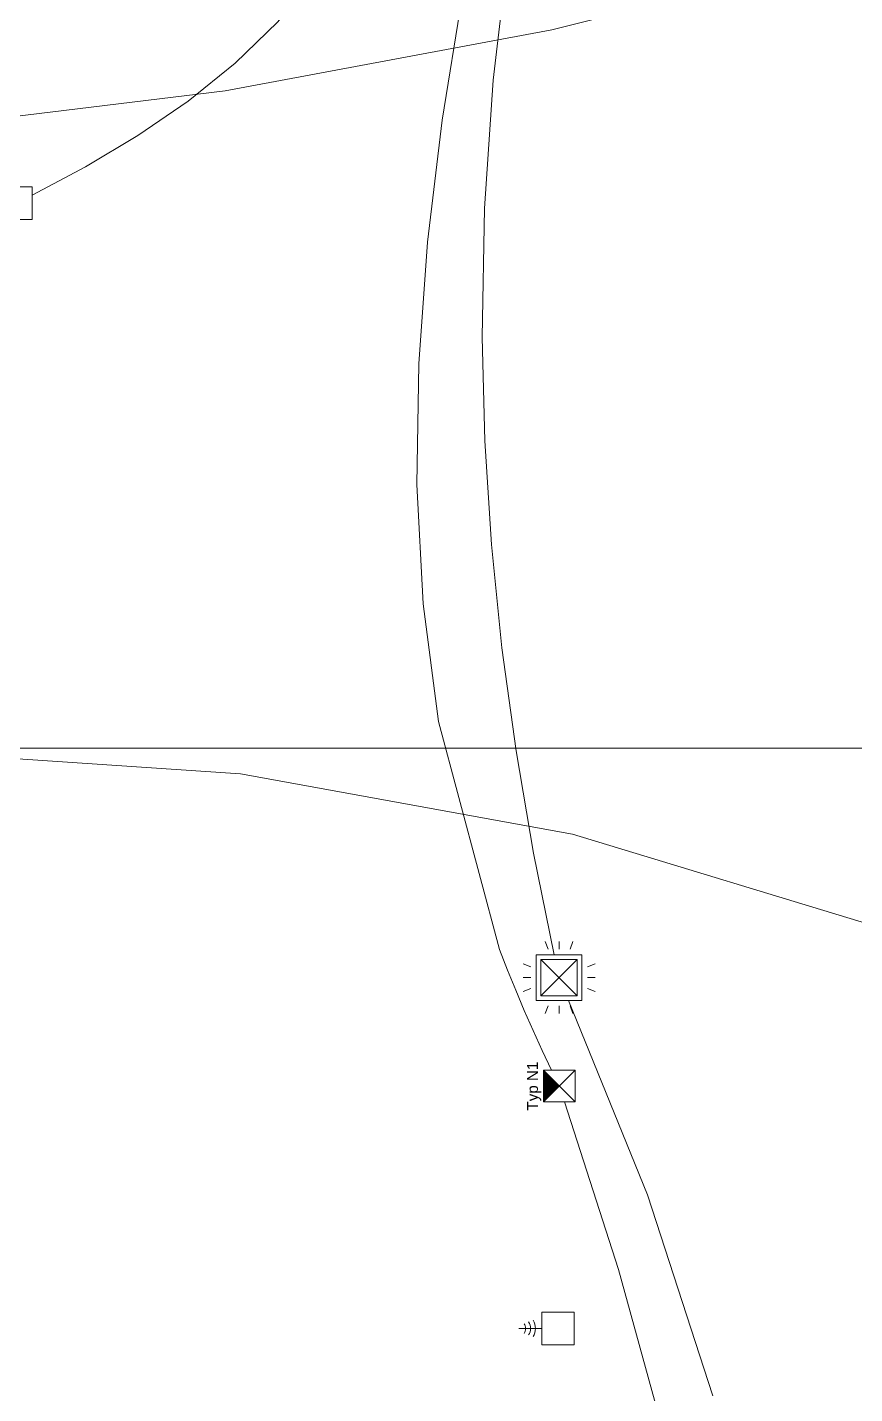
# Model space of a CAD drawing. Extents: x -1067 to 613, y -179 to 712.
# Drawn here: x -584.1 to -507.7, y 212.4 to 338.4 of the extents above; entities that cross this region are included whole.
import ezdxf
from ezdxf.lldxf.tags import DXFTag

# ---------------------------------------------------------------- set-up
doc = ezdxf.new("R2010")
doc.units = 0
doc.layers.get('0').update_dxf_attribs({"lineweight": 13})
for name, color, linetype, lineweight, true_color in [('EL01_WAN_BUS-KNX', 7, 'Continuous', 13, 0xcc0099), ('EL01_WAN_Feuwehrfunktantenne', 7, 'Continuous', 13, 0x993300), ('EL01_WAN_Leitung_BUS-KNX', 4, 'Continuous', 13, 0x00ffff), ('EL01_WAN_Leitung_HLKS', 5, 'Continuous', 13, 0x0000ff), ('EL01_WAN_Leitung_Licht', 7, 'Continuous', 13, 0x0080ff), ('EL01_WAN_Leitung_Notbeleuchtung', 7, 'Continuous', 13, 0x009900), ('EL01_WAN_Licht', 7, 'Continuous', 13, 0x0080ff), ('EL01_WAN_Notbeleuchtungen', 7, 'Continuous', 13, 0x009900), ('EL01_WAN_Notbeleuchtungentyp', 7, 'Continuous', 13, 0x009900)]:
    doc.layers.add(name, color=color, linetype=linetype, lineweight=lineweight, true_color=true_color)
doc.layers.add('S-GRID-____-OTLN', color=7, linetype='Continuous', lineweight=5)
doc.styles.get("Standard").update_dxf_attribs({"font": 'arial.ttf'})
tags = doc.linetypes.add('_Rasterlinie_', pattern=[0.375, 0.2, -0.05, 0.075, -0.05]).pattern_tags.tags
tags[10:11] = [DXFTag(74, 4), DXFTag(75, 0), DXFTag(340, '0'), DXFTag(46, 1.0), DXFTag(50, 0.0), DXFTag(44, 0.0), DXFTag(45, 0.0)]
tags[8:9] = [DXFTag(74, 4), DXFTag(75, 0), DXFTag(340, '0'), DXFTag(46, 1.0), DXFTag(50, 0.0), DXFTag(44, 0.0), DXFTag(45, 0.0)]
tags[6:7] = [DXFTag(74, 4), DXFTag(75, 0), DXFTag(340, '0'), DXFTag(46, 1.0), DXFTag(50, 0.0), DXFTag(44, 0.0), DXFTag(45, 0.0)]
tags[4:5] = [DXFTag(74, 4), DXFTag(75, 0), DXFTag(340, '0'), DXFTag(46, 1.0), DXFTag(50, 0.0), DXFTag(44, 0.0), DXFTag(45, 0.0)]

# ---------------------------------------------------------------- blocks, each defined once
blk = doc.blocks.new('Referenz-A0UJ3194XE', base_point=(-1062.18, -175.86))
at = {"layer": 'S-GRID-____-OTLN', "color": 0, "linetype": '_Rasterlinie_', "ltscale": 0.13}
blk.add_line((-1046.54, 271.88), (-144.67, 271.88), dxfattribs=at)
blk = doc.blocks.new('Notleuchte eckig-A0UJ31HWXE', base_point=(-536.45, 239.27))
at = {"color": 0, "lineweight": -2}
for p, q in [((-533.53, 239.27), (-536.45, 242.19)), ((-533.53, 242.19), (-536.45, 239.27)), ((-536.45, 239.27), (-536.45, 242.19)), ((-536.45, 242.19), (-533.53, 242.19)), ((-533.53, 242.19), (-533.53, 239.27)), ((-533.53, 239.27), (-536.45, 239.27))]:
    blk.add_line(p, q, dxfattribs=at)
for points in [[(-534.99, 240.73), (-536.45, 240.73), (-536.45, 242.19)], [(-536.45, 239.27), (-534.99, 240.73), (-536.45, 240.73)]]:
    blk.add_solid(points, dxfattribs=at)
blk = doc.blocks.new('Bemerkung 1-A0UJ31HYXE', base_point=(-537.95, 238.47))
at = {"color": 0, "lineweight": -2, "insert": (-537.95, 238.47), "char_height": 1, "attachment_point": 1, "rotation": 90}
blk.add_mtext('{\\fArial;Typ N1}', dxfattribs=at)
blk = doc.blocks.new('Leitung-A0UJ31LUXE', base_point=(-534.5, 42.19))
at = {"color": 0, "linetype": 'ByBlock', "lineweight": -2, "ltscale": 0.13}
for p, q in [((-529.51, 223.81), (-534.49, 239.27)), ((-525.19, 208.11), (-529.51, 223.81))]:
    blk.add_line(p, q, dxfattribs=at)
blk = doc.blocks.new('Leitung-A0UJ31MSXE', base_point=(-548.11, 242.19))
at = {"color": 0, "linetype": 'ByBlock', "lineweight": -2, "ltscale": 0.13}
for p, q in [((-545.78, 329.81), (-543.96, 341.04)), ((-547.14, 318.56), (-545.78, 329.81)), ((-547.95, 307.35), (-547.14, 318.56)), ((-548.11, 296.21), (-547.95, 307.35)), ((-547.54, 285.2), (-548.11, 296.21)), ((-546.13, 274.35), (-547.54, 285.2)), ((-540.49, 253.31), (-546.13, 274.35)), ((-539.76, 251.43), (-540.49, 253.31)), ((-539, 249.56), (-539.76, 251.43)), ((-538.21, 247.7), (-539, 249.56)), ((-537.39, 245.85), (-538.21, 247.7)), ((-536.55, 244.02), (-537.39, 245.85)), ((-535.7, 242.19), (-536.55, 244.02))]:
    blk.add_line(p, q, dxfattribs=at)
blk = doc.blocks.new('Leitung-A0UJ31VCXE', base_point=(-657.29, 326.76))
at = {"color": 0, "linetype": 'ByBlock', "lineweight": -2, "ltscale": 0.13}
for p, q in [((-535.66, 338.14), (-505.97, 345.64)), ((-565.8, 332.53), (-535.66, 338.14)), ((-596.24, 328.79), (-565.8, 332.53))]:
    blk.add_line(p, q, dxfattribs=at)
blk = doc.blocks.new('Deckendose UP-A0UJ31WYXE', base_point=(-586.61, 320.65))
at = {"color": 0, "lineweight": -2}
for p, q in [((-586.61, 320.65), (-586.61, 323.65)), ((-586.61, 323.65), (-583.61, 323.65)), ((-583.61, 323.65), (-583.61, 320.65)), ((-583.61, 320.65), (-586.61, 320.65))]:
    blk.add_line(p, q, dxfattribs=at)
blk = doc.blocks.new('Bewegungsmelder UP-A0UJ31YAXE', base_point=(-538.32, 247.41))
at = {"color": 0, "lineweight": -2}
for p, q in [((-536, 253.34), (-536.27, 254.05)), ((-535, 253.34), (-535, 254.05)), ((-533.99, 253.34), (-533.72, 254.05)), ((-537.1, 252.83), (-537.1, 248.63)), ((-532.9, 252.83), (-537.1, 252.83)), ((-533.32, 252.41), (-536.68, 252.41)), ((-536.68, 252.41), (-536.68, 249.05)), ((-536.68, 252.41), (-533.32, 249.05)), ((-533.32, 252.41), (-536.68, 249.05)), ((-533.32, 249.05), (-533.32, 252.41)), ((-532.9, 248.63), (-532.9, 252.83)), ((-537.61, 251.73), (-538.32, 252.01)), ((-532.38, 251.73), (-531.67, 252.01)), ((-537.61, 250.73), (-538.32, 250.73)), ((-537.61, 249.73), (-538.32, 249.45)), ((-532.38, 250.73), (-531.67, 250.73)), ((-532.38, 249.73), (-531.67, 249.45)), ((-537.1, 248.63), (-532.9, 248.63)), ((-536.68, 249.05), (-533.32, 249.05)), ((-536, 248.12), (-536.27, 247.41)), ((-535, 248.12), (-535, 247.41)), ((-533.99, 248.12), (-533.72, 247.41))]:
    blk.add_line(p, q, dxfattribs=at)
blk = doc.blocks.new('Leitung-A0UJ326QXE', base_point=(-594.82, 163.13))
at = {"color": 0, "linetype": 'ByBlock', "lineweight": -2, "ltscale": 0.13}
for p, q in [((-594.82, 271.56), (-564.39, 269.51)), ((-564.39, 269.51), (-533.77, 263.97)), ((-533.77, 263.97), (-503.85, 254.86)), ((-503.85, 254.86), (-475.52, 242.12)), ((-475.52, 242.12), (-462.23, 234.37)), ((-462.23, 234.37), (-449.67, 225.69)), ((-449.67, 225.69), (-437.96, 216.07)), ((-437.96, 216.07), (-427.21, 205.49)), ((-427.21, 205.49), (-424.33, 202.29)), ((-424.33, 202.29), (-421.53, 199.02)), ((-421.53, 199.02), (-416.18, 192.26)), ((-416.18, 192.26), (-411.15, 185.26)), ((-411.15, 185.26), (-406.43, 178.05)), ((-406.43, 178.05), (-401.99, 170.66)), ((-401.99, 170.66), (-397.83, 163.13))]:
    blk.add_line(p, q, dxfattribs=at)
blk = doc.blocks.new('Leitung-A0UJ328KXE', base_point=(-534.13, 52.83))
at = {"color": 0, "linetype": 'ByBlock', "lineweight": -2, "ltscale": 0.13}
for p, q in [((-534.13, 248.63), (-526.83, 230.69)), ((-526.83, 230.69), (-520.83, 212.15))]:
    blk.add_line(p, q, dxfattribs=at)
blk = doc.blocks.new('Leitung-A0UJ3294XE', base_point=(-542.1, 252.83))
at = {"color": 0, "linetype": 'ByBlock', "lineweight": -2, "ltscale": 0.13}
for p, q in [((-539.71, 345.3), (-541.07, 333.51)), ((-541.07, 333.51), (-541.87, 321.67)), ((-541.87, 321.67), (-542.1, 309.81)), ((-542.1, 309.81), (-541.85, 300.23)), ((-541.85, 300.23), (-541.23, 290.67)), ((-541.23, 290.67), (-540.27, 281.13)), ((-540.27, 281.13), (-538.97, 271.64)), ((-538.97, 271.64), (-537.36, 262.21)), ((-537.36, 262.21), (-535.46, 252.83))]:
    blk.add_line(p, q, dxfattribs=at)
blk = doc.blocks.new('Funkempfänger-A0UJ329QXE', base_point=(-538.7, 216.87))
at = {"color": 0, "lineweight": -2}
for p, q in [((-536.6, 216.87), (-536.6, 219.87)), ((-536.6, 219.87), (-533.6, 219.87)), ((-533.6, 219.87), (-533.6, 216.87)), ((-536.6, 218.37), (-538.7, 218.37)), ((-538.17, 218.71), (-538.22, 218.81)), ((-538.22, 217.92), (-538.17, 218.02)), ((-538.13, 218.6), (-538.17, 218.71)), ((-538.17, 218.02), (-538.13, 218.13)), ((-538.1, 218.48), (-538.13, 218.6)), ((-538.13, 218.13), (-538.1, 218.25)), ((-538.1, 218.37), (-538.1, 218.48)), ((-538.1, 218.25), (-538.1, 218.37)), ((-537.74, 218.83), (-537.81, 218.97)), ((-537.68, 218.68), (-537.74, 218.83)), ((-537.74, 217.91), (-537.68, 218.06)), ((-537.65, 218.52), (-537.68, 218.68)), ((-537.68, 218.06), (-537.65, 218.21)), ((-537.64, 218.37), (-537.65, 218.52)), ((-537.65, 218.21), (-537.64, 218.37)), ((-537.31, 218.94), (-537.4, 219.12)), ((-537.24, 218.76), (-537.31, 218.94)), ((-537.2, 218.56), (-537.24, 218.76)), ((-537.24, 217.98), (-537.2, 218.17)), ((-537.19, 218.37), (-537.2, 218.56)), ((-537.2, 218.17), (-537.19, 218.37)), ((-537.81, 217.77), (-537.74, 217.91)), ((-537.4, 217.62), (-537.31, 217.79)), ((-537.31, 217.79), (-537.24, 217.98)), ((-533.6, 216.87), (-536.6, 216.87))]:
    blk.add_line(p, q, dxfattribs=at)
blk = doc.blocks.new('Leitung-A0UJ32BOXE', base_point=(-583.61, 322.91))
at = {"color": 0, "linetype": 'ByBlock', "lineweight": -2, "ltscale": 0.13}
for p, q in [((-534.91, 430.58), (-532.94, 435.21)), ((-536.85, 425.95), (-534.91, 430.58)), ((-538.71, 421.28), (-536.85, 425.95)), ((-540.44, 416.55), (-538.71, 421.28)), ((-541.98, 411.75), (-540.44, 416.55)), ((-543.29, 406.84), (-541.98, 411.75)), ((-545.26, 395.83), (-543.29, 406.84)), ((-546.52, 384.55), (-545.26, 395.83)), ((-547.73, 373.3), (-546.52, 384.55)), ((-548.24, 369.62), (-547.73, 373.3)), ((-548.83, 365.98), (-548.24, 369.62)), ((-549.54, 362.42), (-548.83, 365.98)), ((-550.39, 358.93), (-549.54, 362.42)), ((-551.4, 355.52), (-550.39, 358.93)), ((-552.6, 352.22), (-551.4, 355.52)), ((-554.8, 347.48), (-552.6, 352.22)), ((-557.56, 343.04), (-554.8, 347.48)), ((-560.95, 338.89), (-557.56, 343.04)), ((-564.88, 335.07), (-560.95, 338.89)), ((-569.22, 331.57), (-564.88, 335.07)), ((-573.86, 328.39), (-569.22, 331.57)), ((-578.7, 325.5), (-573.86, 328.39)), ((-583.61, 322.91), (-578.7, 325.5))]:
    blk.add_line(p, q, dxfattribs=at)

msp = doc.modelspace()

# ---------------------------------------------------------------- block references
at = {"color": 9, "lineweight": 25, "ltscale": 0.25, "true_color": 0xc0c0c0}
msp.add_blockref('Referenz-A0UJ3194XE', (-1062.18, -175.86), dxfattribs=at)
at = {"layer": 'EL01_WAN_BUS-KNX', "linetype": 'Continuous', "ltscale": 0.13}
msp.add_blockref('Bewegungsmelder UP-A0UJ31YAXE', (-538.32, 247.41), dxfattribs=at)
at = {"layer": 'EL01_WAN_Feuwehrfunktantenne', "linetype": 'Continuous', "ltscale": 0.13}
msp.add_blockref('Funkempfänger-A0UJ329QXE', (-538.7, 216.87), dxfattribs=at)
at = {"layer": 'EL01_WAN_Leitung_BUS-KNX', "ltscale": 0.13}
for name, p in [('Leitung-A0UJ3294XE', (-542.1, 252.83)), ('Leitung-A0UJ328KXE', (-534.13, 52.83))]:
    msp.add_blockref(name, p, dxfattribs=at)
at = {"layer": 'EL01_WAN_Leitung_HLKS', "ltscale": 0.13}
for name, p in [('Leitung-A0UJ31VCXE', (-657.29, 326.76)), ('Leitung-A0UJ326QXE', (-594.82, 163.13))]:
    msp.add_blockref(name, p, dxfattribs=at)
at = {"layer": 'EL01_WAN_Leitung_Licht', "ltscale": 0.13}
msp.add_blockref('Leitung-A0UJ32BOXE', (-583.61, 322.91), dxfattribs=at)
at = {"layer": 'EL01_WAN_Leitung_Notbeleuchtung', "ltscale": 0.13}
for name, p in [('Leitung-A0UJ31MSXE', (-548.11, 242.19)), ('Leitung-A0UJ31LUXE', (-534.5, 42.19))]:
    msp.add_blockref(name, p, dxfattribs=at)
at = {"layer": 'EL01_WAN_Licht', "linetype": 'Continuous', "ltscale": 0.13}
msp.add_blockref('Deckendose UP-A0UJ31WYXE', (-586.61, 320.65), dxfattribs=at)
at = {"layer": 'EL01_WAN_Notbeleuchtungen', "linetype": 'Continuous', "ltscale": 0.13}
msp.add_blockref('Notleuchte eckig-A0UJ31HWXE', (-536.45, 239.27), dxfattribs=at)
at = {"layer": 'EL01_WAN_Notbeleuchtungentyp', "linetype": 'Continuous', "ltscale": 0.13}
msp.add_blockref('Bemerkung 1-A0UJ31HYXE', (-537.95, 238.47), dxfattribs=at)

doc.saveas('drawing.dxf')
